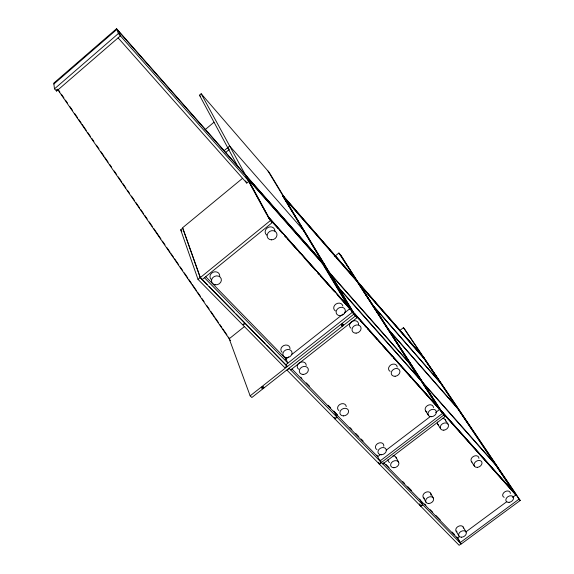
<?xml version="1.0" encoding="UTF-8"?>
<svg xmlns="http://www.w3.org/2000/svg" width="574" height="574" viewBox="0 0 574 574"><rect width="100%" height="100%" fill="white"/><g stroke="black" fill="none" stroke-linecap="round" stroke-linejoin="round"><path stroke-width="0.86" d="M324.138 264.018L116.579 28.7L53.777 83.137L54.487 88.848L56.604 91.065L120.425 35.861L118.875 31.721M53.884 83.998L116.852 29.425L324.827 265.159M54.487 88.848L118.373 33.536L116.579 28.7M238.153 167.063L199.465 95.191L201.173 93.749L269.285 172.516L284.03 196.896L283.735 197.133M205.083 129.695L214.016 122.219M224.298 150.51L229.686 146.026L304.442 231.387M225.202 152.878L229.291 149.47M242.393 178.457L182.554 227.792L200.233 277.644L287.352 366.549M236.086 314L244.876 322.968L242.623 324.769L198.001 279.359L180.702 229.837L182.79 228.115L200.312 277.486L207.214 284.532M246.095 176.727L246.454 176.433L323.119 263.322L322.753 263.574L246.095 176.727L262.957 207.68M247.308 178.098L247.509 177.524M118.108 37.862L246.77 183.07L248.929 181.291L118.373 33.536M268.015 171.045L355.471 315.93L251.85 397.502L250.149 395.852L353.878 314.143L282.781 196.028L283.068 195.791L357.423 281.353L441.951 412.197L442.296 411.931L445.252 416.494L382.793 463.957M283.133 195.87L282.839 196.107L353.039 312.536L358.915 319.137M268.869 217.446L268.438 217.74L277.981 228.416M198.001 279.359L200.312 277.486M200.233 277.644L270.361 220.588L245.837 175.622M202.134 279.581L272.176 222.626L270.132 218.881L269.744 219.203L246.454 176.433M244.546 326.498L229.205 338.768L250.149 395.852M334.714 256.377L338.904 253.019L341.171 255.645L358.65 283.298M282.781 196.028L357.423 281.353M357.803 282.322L424.186 358.176L357.803 282.322L440.983 411.099L516.335 495.556L516.665 495.312L424.179 358.169M349.401 308.475L349.774 308.188L352.285 312.356L357.064 317.709L290.666 369.943M285.271 359.64L288.794 356.863M291.606 354.639L342.965 314.114M344.371 313.002L350.004 308.561L270.318 219.218M350.47 309.659L350.843 309.364M337.512 295.151L350.549 309.766L350.922 309.472L323.09 263.301M285.687 364.849L352.285 312.356M354.158 313.806L354.524 313.512L357.064 317.709M289.196 368.436L287.007 370.158L334.721 418.704L336.845 417.061L289.009 368.25M399.942 330.394L403.45 327.661L404.469 328.837L520.223 500.471L461.231 544.001L422.773 504.754L419.644 499.115M379.981 459.961L381.215 462.343L379.149 463.907L334.893 418.884L337.017 417.241L334.111 411.429M380.505 454.5L377.678 456.653L291.958 369.017M386.151 450.195L430.658 416.286M435.609 412.519L439.842 409.291L354.754 313.892M440.968 411.092L441.334 410.833L516.665 495.312M445.252 416.494L442.518 413.431L379.938 461.044L376.867 455.082M381.373 462.501L443.889 414.966L340.038 254.332M337.017 417.241L422.622 504.603L420.62 506.103L379.464 464.237L381.531 462.666M459.774 541.519L461.094 543.865L459.143 545.3L420.771 506.254L422.773 504.754M459.566 536.582L457.421 538.168L383.647 462.752M466.002 531.818L506.799 501.662M512.525 497.428L516.098 494.788L442.568 412.34M520.223 500.471L519.032 499.143L459.989 542.739L456.804 537.085M204.437 277.701L287.883 363.12L286.046 359.03L205.571 276.51M300.661 377.132L301.91 378.409M306.286 382.88L309.408 386.072M328.149 405.244L330.646 407.798M333.767 410.991L337.519 414.83M350.011 427.608L351.884 429.524M355.629 433.356L358.757 436.556M361.254 439.11L363.127 441.026M385.95 464.373L389.072 467.566M402.805 481.615L404.684 483.53M407.805 486.723L411.551 490.555M424.66 503.972L425.908 505.249M430.278 509.719L432.774 512.273M435.896 515.466L440.265 519.936M452.125 532.069L454.63 534.624M209.101 286.455L234.206 312.077M265.188 343.711L245.27 323.37L243.017 325.171L284.79 367.676L286.978 365.947L266.436 344.981M180.702 229.837L181.929 231.114M279.76 230.418L282.143 233.08M284.517 235.742L285.709 237.076M287.574 239.186L296.995 249.726M298.774 251.728L300.561 253.722M304.22 257.841L315.413 270.368M317.788 273.037L318.979 274.365M320.866 276.496L330.272 287.022M331.456 288.349L333.831 291.011M360.106 320.471L362.488 323.14M364.863 325.802L366.054 327.137M367.36 328.586L377.355 339.808M379.141 341.81L380.928 343.804M382.865 345.964L392.229 356.476M393.42 357.81L395.802 360.472M397.782 362.682L410.675 377.14M412.462 379.141L440.215 410.245L440.559 409.979L353.383 312.234L353.017 312.529L353.412 312.249L283.068 195.791M270.361 220.588L272.176 222.626M268.826 217.417L350.922 309.472M269.263 218.328L282.917 233.632M284.697 235.627L297.762 250.271M298.946 251.599L316.166 270.899M317.946 272.894L335.159 292.195M336.945 294.189L348.82 307.499M353.562 312.823L368.422 329.476M369.606 330.803L386.84 350.126M388.031 351.46L401.7 366.779M402.883 368.113L420.118 387.428M421.309 388.763L434.977 404.082M436.161 405.416L438.543 408.078M441.262 411.127L463.182 435.695M464.366 437.022L514.72 493.475M337.584 286.347L419.931 379.235M422.572 382.212L494.214 463.017M338.33 287.588L420.807 380.584M423.447 383.568L495.183 464.452M328.809 271.803L409.657 363.299M329.512 272.973L410.482 364.583M247.71 178.83L322.201 263.201M227.713 147.669L228.89 149.01M388.383 329.304L456.387 406.844M389.115 330.445L457.205 408.057M372.813 305.21L439.024 381.057M373.487 306.258L439.777 382.184M283.886 196.66L356.397 280.105M358.75 282.81L423.232 357.014M284.116 197.757L356.741 281.289M359.102 283.994L423.669 358.255M199.465 95.191L200.642 96.547M58.347 89.781L59.868 91.998M61.396 94.215L63.936 97.903M65.458 100.12L67.488 103.069M70.028 106.764L72.568 110.452M74.598 113.408L77.641 117.835M78.66 119.313L81.199 123.001M82.211 124.479L86.279 130.384M87.8 132.601L90.34 136.289M91.862 138.506L93.892 141.462M96.432 145.15L98.972 148.845M101.002 151.794L104.052 156.221M105.064 157.699L108.113 162.133M109.634 164.343L111.665 167.299M114.204 170.987L116.744 174.683M118.266 176.892L121.824 182.066M122.836 183.537L125.885 187.971M127.406 190.181L129.437 193.137M131.468 196.086L134.517 200.52M136.038 202.73L139.597 207.903M140.608 209.374L143.658 213.808M144.67 215.286L147.209 218.974M149.24 221.93L152.289 226.357M153.81 228.574L160.921 238.906M162.442 241.123L164.982 244.811M167.012 247.767L170.062 252.194M171.074 253.672L173.613 257.36M174.632 258.838L178.693 264.743M180.214 266.96L182.754 270.648M184.283 272.865L187.834 278.031M188.846 279.509L191.386 283.197M192.405 284.675L196.466 290.58M197.485 292.058L200.527 296.485M202.055 298.702L204.086 301.659M206.618 305.346L209.158 309.034M210.687 311.252L214.238 316.418M215.257 317.896L218.299 322.323M219.828 324.54L221.858 327.496M222.87 328.967L226.931 334.879M228.459 337.089L229.471 338.567M57.436 89.157L230.454 340.597M403.45 327.661L515.481 494.594L515.811 494.35L519.032 499.143M423.913 358.377L516.335 495.556M338.904 253.019L439.232 409.147L439.576 408.882L442.518 413.431M357.128 281.554L439.727 409.499M409.176 363.105L418.604 377.735M445.094 419.551L448.057 424.15M471.398 461.496L474.44 466.231M437.632 424.078L440.538 428.706M425.449 410.611L428.297 415.189M331.004 274.666L339.105 288.062M321.849 261.78L321.698 262.368L348.942 307.707M322.753 263.574L350.549 309.766M463.189 527.011L466.066 531.99M456.05 530.957L458.884 535.965M458.009 538.398L459.473 540.88M430.579 493.166L433.334 498.074M423.239 497.242L425.944 502.171M201.173 93.749L245.285 174.618M263.76 209.101L266.329 213.865M267.168 215.415L268.044 216.979M395.974 457.248L398.578 462.063M245.615 180.939L246.77 183.07M419.501 503.9L420.771 506.254M419.773 504.532L420.62 506.103M378.653 462.644L379.464 464.237M378.331 462.321L379.149 463.907M334.118 417.269L334.893 418.884M56.395 89.444L56.604 91.065M341.839 325.609A0.954 0.789 -29.1 0 1 341.465 324.511A0.954 0.789 -29.1 0 1 342.771 324.066A0.954 0.789 -29.1 0 1 342.972 325.221M262.591 388.261A0.94 0.768 -22.1 0 1 261.866 387.242A0.94 0.768 -22.1 0 1 263.301 386.79A0.94 0.768 -22.1 0 1 263.201 388.067M211.677 279.854A4.987 4.37 -20.9 0 1 213.033 272.248A4.987 4.37 -20.9 0 1 219.742 276.295M266.759 235.132A5.03 4.449 -28.2 0 1 268.087 227.412A5.03 4.449 -28.2 0 1 274.932 231.078M282.042 352.235A4.721 3.925 -24.6 0 1 283.836 345.505A4.721 3.925 -24.6 0 1 290.014 348.669M335.46 310.943A4.764 3.989 -29.6 0 1 335.984 304.026A4.764 3.989 -29.6 0 1 342.829 306.057M442.303 418.31A4.37 3.336 -30.4 0 1 445.567 421.115M438.737 425.162A4.37 3.336 -30.4 0 1 437.395 422.041M504.18 497.349A4.118 2.956 -30.6 0 1 504.847 491.803A4.118 2.956 -30.6 0 1 510.358 493.439M472.015 462.106A4.24 3.143 -30.5 0 1 473.528 456.373A4.24 3.143 -30.5 0 1 478.931 458.361M392.96 455.813A4.327 3.293 -27.3 0 1 396.325 458.511M389.559 462.508A4.327 3.293 -27.3 0 1 388.132 459.487M457.069 531.883A4.083 2.92 -28.2 0 1 458.052 526.501A4.083 2.92 -28.2 0 1 463.469 528.145M424.624 498.354A4.197 3.1 -27.8 0 1 423.361 494.451A4.197 3.1 -27.8 0 1 428.226 491.839A4.197 3.1 -27.8 0 1 430.809 495.046M350.886 328.156A4.707 3.889 -29.8 0 1 352.615 321.139A4.707 3.889 -29.8 0 1 358.477 324.798M426.898 411.867A4.42 3.415 -30.3 0 1 427.357 405.631A4.42 3.415 -30.3 0 1 433.478 407.619M390.105 371.378A4.556 3.638 -30.1 0 1 390.98 364.849A4.556 3.638 -30.1 0 1 397.215 367.13M298.638 369.211A4.657 3.824 -25.2 0 1 299.972 362.488A4.657 3.824 -25.2 0 1 306.215 365.466M376.974 449.564A4.37 3.365 -27.1 0 1 375.977 445.281A4.37 3.365 -27.1 0 1 381.043 442.798A4.37 3.365 -27.1 0 1 383.733 446.256M338.904 410.582A4.513 3.588 -26.3 0 1 340.109 404.311A4.513 3.588 -26.3 0 1 346.244 406.571M342.312 326.039A0.954 0.789 -29.1 0 0 343.338 324.805A0.954 0.789 -29.1 0 0 341.781 324.776A0.954 0.789 -29.1 0 0 342.312 326.039M262.655 388.677A0.94 0.768 -22.1 0 0 263.753 387.565A0.94 0.768 -22.1 0 0 262.21 387.421A0.94 0.768 -22.1 0 0 262.655 388.677M215.35 284.79A5.022 4.391 -20.9 0 0 221.162 278.641A5.022 4.391 -20.9 0 0 212.803 277.622A5.022 4.391 -20.9 0 0 215.35 284.79M271.33 239.846A5.066 4.477 -28.2 0 0 276.661 233.116A5.066 4.477 -28.2 0 0 268.194 232.75A5.066 4.477 -28.2 0 0 271.33 239.846M286.283 357.616A4.757 3.946 -24.6 0 0 291.908 351.912A4.757 3.946 -24.6 0 0 284.152 351.116A4.757 3.946 -24.6 0 0 286.283 357.616M340.332 315.678A4.8 4.011 -29.6 0 0 344.902 309.113A4.8 4.011 -29.6 0 0 336.931 309.623A4.8 4.011 -29.6 0 0 340.332 315.678M443.817 430.177A4.398 3.351 -30.4 0 0 448.215 424.416A4.398 3.351 -30.4 0 0 441.083 425.061A4.398 3.351 -30.4 0 0 443.817 430.177M509.045 502.35A4.147 2.97 -30.6 0 0 513.314 497.062A4.147 2.97 -30.6 0 0 506.691 497.78A4.147 2.97 -30.6 0 0 509.045 502.35M477.41 467.351A4.269 3.15 -30.5 0 0 481.744 461.833A4.269 3.15 -30.5 0 0 474.877 462.515A4.269 3.15 -30.5 0 0 477.41 467.351M393.922 467.731A4.355 3.308 -27.3 0 0 398.715 462.343A4.355 3.308 -27.3 0 0 391.669 462.457A4.355 3.308 -27.3 0 0 393.922 467.731M461.561 537.199A4.104 2.935 -28.2 0 0 466.188 532.241A4.104 2.935 -28.2 0 0 459.666 532.471A4.104 2.935 -28.2 0 0 461.561 537.199M428.749 503.498A4.226 3.107 -27.8 0 0 433.463 498.34A4.226 3.107 -27.8 0 0 426.683 498.512A4.226 3.107 -27.8 0 0 428.749 503.498M356.124 333.15A4.743 3.903 -29.7 0 0 360.673 326.714A4.743 3.903 -29.7 0 0 352.831 327.245A4.743 3.903 -29.7 0 0 356.124 333.15M431.641 416.702A4.449 3.422 -30.3 0 0 436.061 410.848A4.449 3.422 -30.3 0 0 428.828 411.479A4.449 3.422 -30.3 0 0 431.641 416.702M395.106 376.279A4.592 3.652 -30.1 0 0 399.59 370.144A4.592 3.652 -30.1 0 0 392.064 370.732A4.592 3.652 -30.1 0 0 395.106 376.279M303.079 374.435A4.692 3.846 -25.2 0 0 308.073 368.451A4.692 3.846 -25.2 0 0 300.295 368.386A4.692 3.846 -25.2 0 0 303.079 374.435M381.301 454.766A4.405 3.379 -27.1 0 0 386.123 449.299A4.405 3.379 -27.1 0 0 378.976 449.392A4.405 3.379 -27.1 0 0 381.301 454.766M343.446 415.892A4.542 3.602 -26.3 0 0 348.353 410.173A4.542 3.602 -26.3 0 0 340.906 410.195A4.542 3.602 -26.3 0 0 343.446 415.892"/></g></svg>
